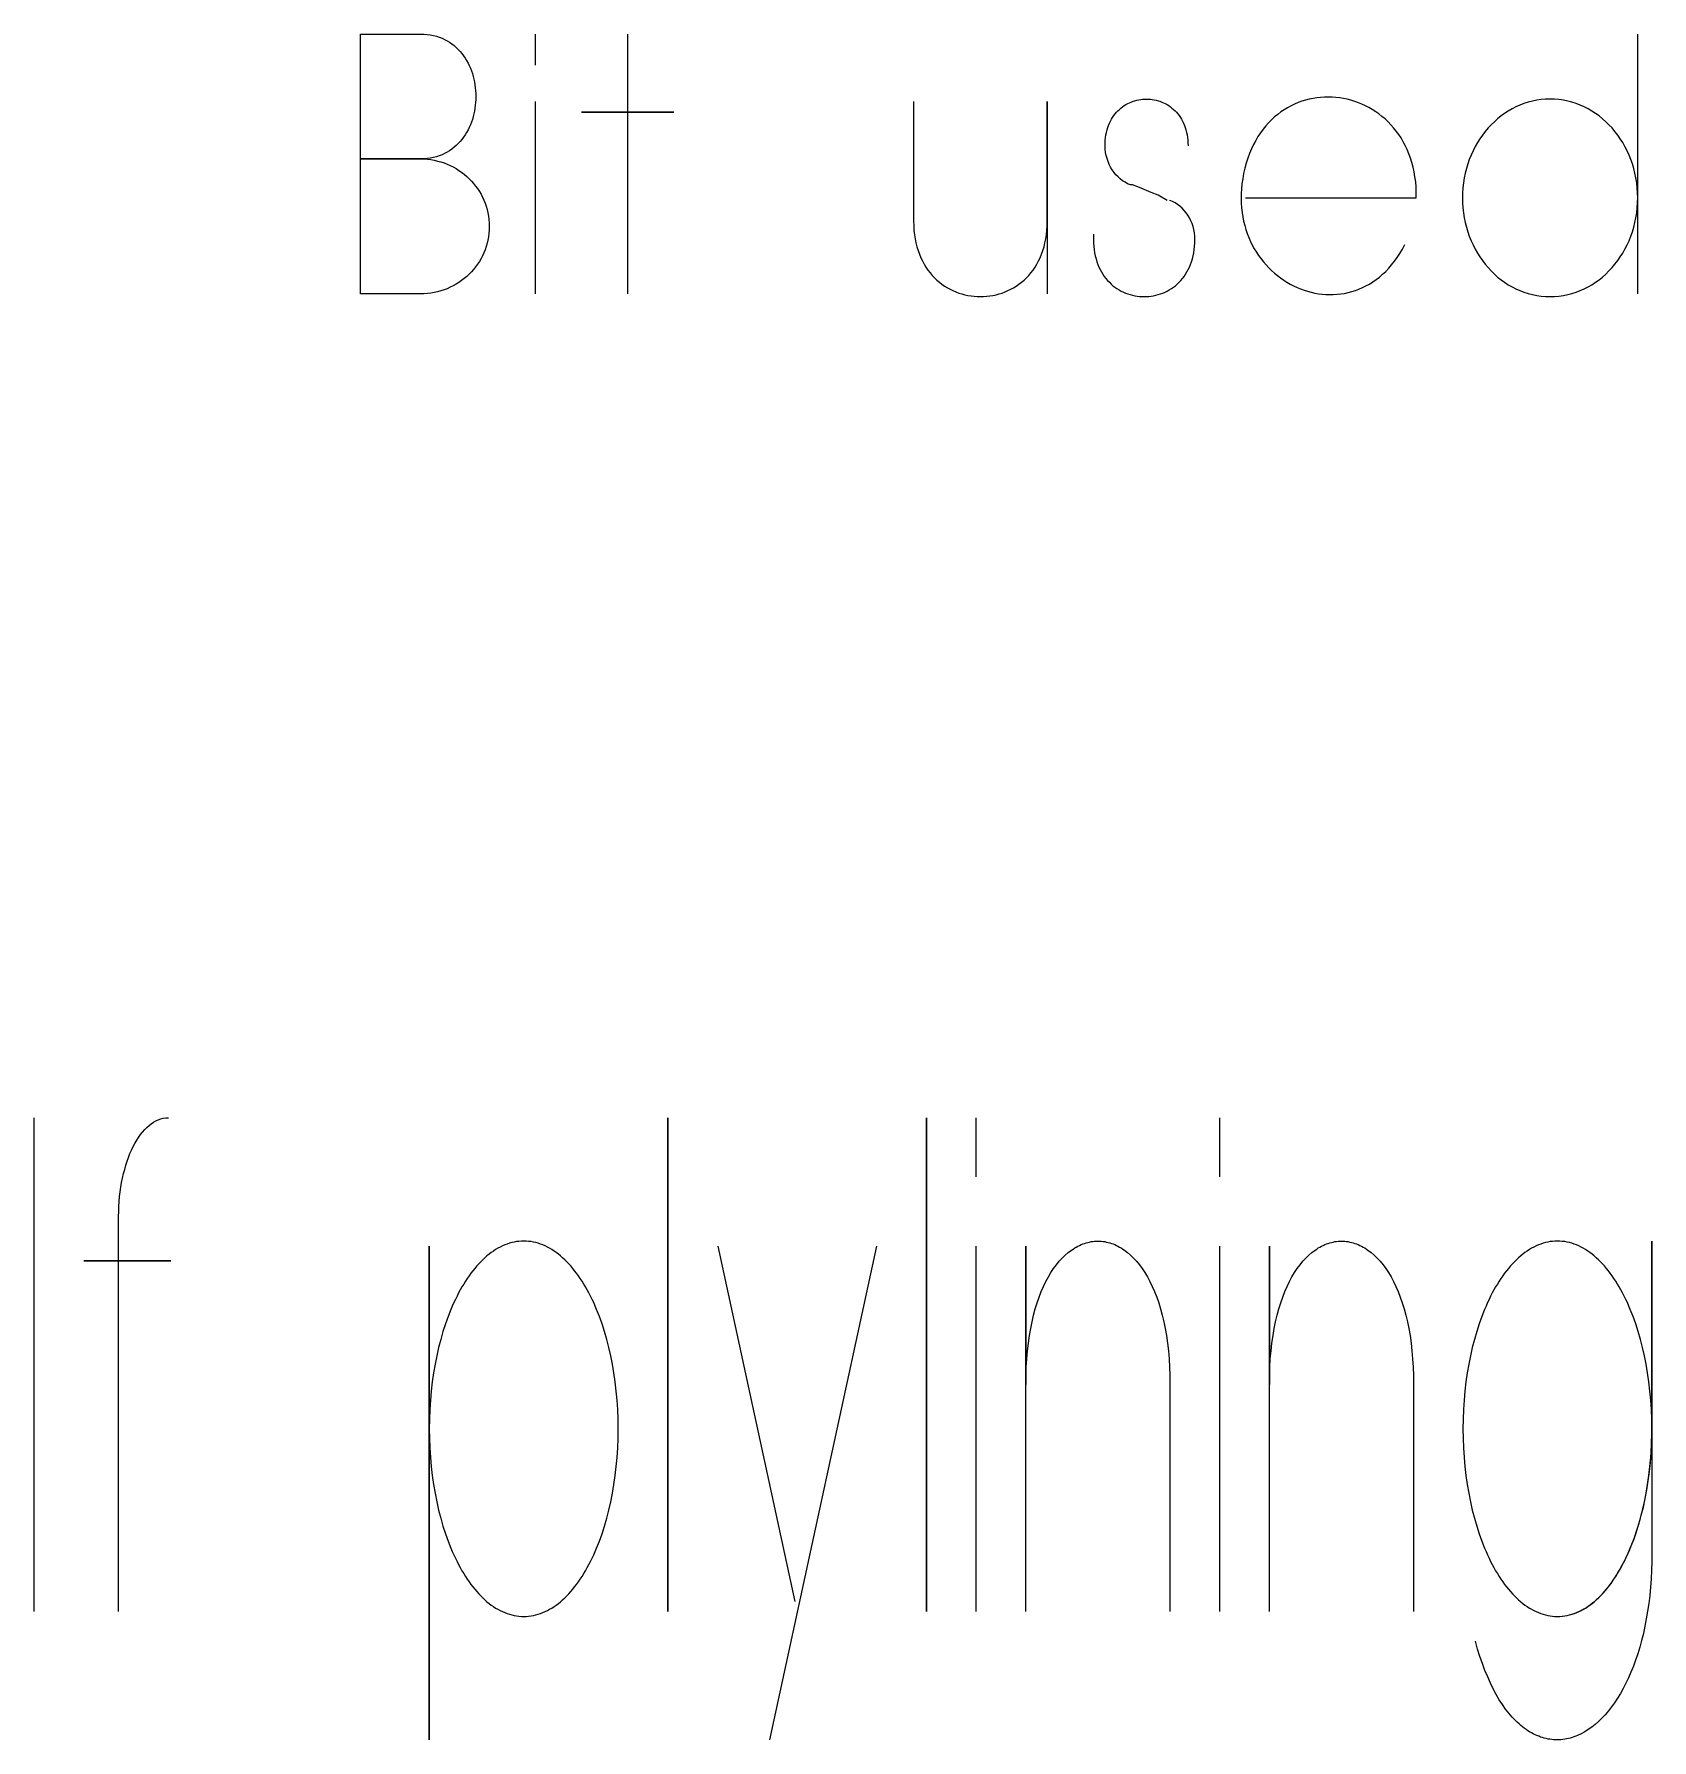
# Model space of a CAD drawing. Extents: x -841 to 6211, y -469 to 2808.
# Drawn here: x -777.2 to -590.5, y 2047.4 to 2244.3 of the extents above; entities that cross this region are included whole.
import ezdxf

# ---------------------------------------------------------------- set-up
doc = ezdxf.new("R2010")
doc.units = 0
doc.layers.add('T5_LOGOLAYER_21', color=18, linetype='CONTINUOUS')

msp = doc.modelspace()

# ---------------------------------------------------------------- linework, layer by layer
at = {"layer": 'T5_LOGOLAYER_21'}
for points in [[(-739.55, 2214.28), (-739.55, 2244.28), (-732.63, 2244.28), (-732.24, 2244.27), (-731.86, 2244.24), (-731.49, 2244.18), (-731.14, 2244.12), (-730.79, 2244.03), (-730.46, 2243.92), (-730.14, 2243.8), (-729.84, 2243.66), (-729.55, 2243.5), (-729.26, 2243.33), (-729, 2243.15), (-728.74, 2242.95), (-728.5, 2242.74), (-728.27, 2242.51), (-728.05, 2242.27), (-727.84, 2242.03), (-727.65, 2241.77), (-727.47, 2241.5), (-727.3, 2241.22), (-727.14, 2240.94), (-727, 2240.64), (-726.87, 2240.34), (-726.75, 2240.03), (-726.64, 2239.72), (-726.55, 2239.4), (-726.47, 2239.08), (-726.4, 2238.75), (-726.34, 2238.42), (-726.3, 2238.09), (-726.27, 2237.75), (-726.25, 2237.41), (-726.25, 2237.08), (-726.25, 2236.74), (-726.27, 2236.4), (-726.3, 2236.07), (-726.34, 2235.73), (-726.4, 2235.4), (-726.47, 2235.08), (-726.55, 2234.75), (-726.64, 2234.43), (-726.75, 2234.12), (-726.87, 2233.81), (-727, 2233.51), (-727.14, 2233.22), (-727.3, 2232.93), (-727.47, 2232.65), (-727.65, 2232.39), (-727.84, 2232.13), (-728.05, 2231.88), (-728.27, 2231.64), (-728.5, 2231.42), (-728.74, 2231.21), (-729, 2231.01), (-729.26, 2230.82), (-729.55, 2230.65), (-729.84, 2230.5), (-730.14, 2230.36), (-730.46, 2230.23), (-730.79, 2230.13), (-731.14, 2230.04), (-731.49, 2229.97), (-731.86, 2229.92), (-732.24, 2229.89), (-732.63, 2229.88), (-739.55, 2229.88), (-732.63, 2229.88), (-732.22, 2229.87), (-731.82, 2229.84), (-731.42, 2229.79), (-731.03, 2229.72), (-730.65, 2229.63), (-730.27, 2229.53), (-729.9, 2229.4), (-729.54, 2229.26), (-729.19, 2229.11), (-728.84, 2228.94), (-728.51, 2228.75), (-728.19, 2228.54), (-727.88, 2228.33), (-727.58, 2228.1), (-727.29, 2227.85), (-727.01, 2227.59), (-726.75, 2227.32), (-726.5, 2227.04), (-726.26, 2226.74), (-726.04, 2226.44), (-725.83, 2226.12), (-725.64, 2225.79), (-725.47, 2225.46), (-725.31, 2225.11), (-725.17, 2224.76), (-725.04, 2224.4), (-724.93, 2224.03), (-724.85, 2223.65), (-724.78, 2223.26), (-724.72, 2222.87), (-724.69, 2222.48), (-724.68, 2222.08), (-724.69, 2221.68), (-724.72, 2221.28), (-724.78, 2220.89), (-724.85, 2220.5), (-724.93, 2220.13), (-725.04, 2219.76), (-725.17, 2219.39), (-725.31, 2219.04), (-725.47, 2218.7), (-725.64, 2218.36), (-725.83, 2218.03), (-726.04, 2217.72), (-726.26, 2217.41), (-726.5, 2217.12), (-726.75, 2216.83), (-727.01, 2216.56), (-727.29, 2216.3), (-727.58, 2216.06), (-727.88, 2215.83), (-728.19, 2215.61), (-728.51, 2215.41), (-728.84, 2215.22), (-729.19, 2215.05), (-729.54, 2214.89), (-729.9, 2214.75), (-730.27, 2214.63), (-730.65, 2214.52), (-731.03, 2214.44), (-731.42, 2214.37), (-731.82, 2214.32), (-732.22, 2214.29), (-732.63, 2214.28)], [(-704.06, 2062.2), (-704.06, 2119.2)], [(-674.22, 2062.2), (-674.22, 2119.2)], [(-731.61, 2062.2), (-731.61, 2104.38), (-731.61, 2083.29), (-731.59, 2082.18), (-731.55, 2081.08), (-731.48, 2079.99), (-731.38, 2078.92), (-731.26, 2077.88), (-731.12, 2076.85), (-730.94, 2075.84), (-730.75, 2074.86), (-730.53, 2073.9), (-730.29, 2072.97), (-730.03, 2072.06), (-729.74, 2071.18), (-729.44, 2070.33), (-729.12, 2069.51), (-728.95, 2069.11), (-728.77, 2068.73), (-728.6, 2068.35), (-728.41, 2067.97), (-728.23, 2067.61), (-728.03, 2067.26), (-727.84, 2066.91), (-727.64, 2066.58), (-727.43, 2066.25), (-727.23, 2065.93), (-727.01, 2065.63), (-726.8, 2065.33), (-726.58, 2065.04), (-726.36, 2064.77), (-726.13, 2064.5), (-725.9, 2064.24), (-725.67, 2064), (-725.43, 2063.77), (-725.19, 2063.54), (-724.95, 2063.33), (-724.7, 2063.13), (-724.45, 2062.94), (-724.2, 2062.77), (-723.95, 2062.6), (-723.69, 2062.45), (-723.43, 2062.31), (-723.17, 2062.18), (-722.9, 2062.07), (-722.63, 2061.97), (-722.36, 2061.88), (-722.09, 2061.8), (-721.82, 2061.74), (-721.54, 2061.69), (-721.26, 2061.66), (-720.98, 2061.64), (-720.7, 2061.63), (-720.42, 2061.64), (-720.14, 2061.66), (-719.86, 2061.69), (-719.59, 2061.74), (-719.31, 2061.8), (-719.04, 2061.88), (-718.77, 2061.97), (-718.51, 2062.07), (-718.24, 2062.18), (-717.98, 2062.31), (-717.72, 2062.45), (-717.46, 2062.6), (-717.21, 2062.77), (-716.95, 2062.94), (-716.71, 2063.13), (-716.46, 2063.33), (-716.22, 2063.54), (-715.98, 2063.77), (-715.74, 2064), (-715.51, 2064.24), (-715.28, 2064.5), (-715.05, 2064.77), (-714.83, 2065.04), (-714.61, 2065.33), (-714.39, 2065.63), (-714.18, 2065.93), (-713.97, 2066.25), (-713.77, 2066.58), (-713.57, 2066.91), (-713.37, 2067.26), (-713.18, 2067.61), (-712.99, 2067.97), (-712.81, 2068.35), (-712.63, 2068.73), (-712.46, 2069.11), (-712.29, 2069.51), (-711.97, 2070.33), (-711.66, 2071.18), (-711.38, 2072.06), (-711.12, 2072.97), (-710.88, 2073.9), (-710.66, 2074.86), (-710.46, 2075.84), (-710.29, 2076.85), (-710.14, 2077.88), (-710.02, 2078.92), (-709.93, 2079.99), (-709.86, 2081.08), (-709.81, 2082.18), (-709.8, 2083.29), (-709.81, 2084.4), (-709.86, 2085.5), (-709.93, 2086.59), (-710.02, 2087.65), (-710.14, 2088.7), (-710.29, 2089.73), (-710.46, 2090.74), (-710.66, 2091.72), (-710.88, 2092.68), (-711.12, 2093.61), (-711.38, 2094.52), (-711.66, 2095.4), (-711.97, 2096.25), (-712.29, 2097.07), (-712.46, 2097.46), (-712.63, 2097.85), (-712.81, 2098.23), (-712.99, 2098.61), (-713.18, 2098.97), (-713.37, 2099.32), (-713.57, 2099.67), (-713.77, 2100), (-713.97, 2100.33), (-714.18, 2100.65), (-714.39, 2100.95), (-714.61, 2101.25), (-714.83, 2101.54), (-715.05, 2101.81), (-715.28, 2102.08), (-715.51, 2102.34), (-715.74, 2102.58), (-715.98, 2102.81), (-716.22, 2103.04), (-716.46, 2103.25), (-716.71, 2103.45), (-716.95, 2103.64), (-717.21, 2103.81), (-717.46, 2103.98), (-717.72, 2104.13), (-717.98, 2104.27), (-718.24, 2104.4), (-718.51, 2104.51), (-718.77, 2104.61), (-719.04, 2104.7), (-719.31, 2104.78), (-719.59, 2104.84), (-719.86, 2104.89), (-720.14, 2104.92), (-720.42, 2104.94), (-720.7, 2104.95), (-720.98, 2104.94), (-721.26, 2104.92), (-721.54, 2104.89), (-721.82, 2104.84), (-722.09, 2104.78), (-722.36, 2104.7), (-722.63, 2104.61), (-722.9, 2104.51), (-723.17, 2104.4), (-723.43, 2104.27), (-723.69, 2104.13), (-723.95, 2103.98), (-724.2, 2103.81), (-724.45, 2103.64), (-724.7, 2103.45), (-724.95, 2103.25), (-725.19, 2103.04), (-725.43, 2102.81), (-725.67, 2102.58), (-725.9, 2102.34), (-726.13, 2102.08), (-726.36, 2101.81), (-726.58, 2101.54), (-726.8, 2101.25), (-727.01, 2100.95), (-727.23, 2100.65), (-727.43, 2100.33), (-727.64, 2100), (-727.84, 2099.67), (-728.03, 2099.32), (-728.23, 2098.97), (-728.41, 2098.61), (-728.6, 2098.23), (-728.77, 2097.85), (-728.95, 2097.46), (-729.12, 2097.07), (-729.44, 2096.25), (-729.74, 2095.4), (-730.03, 2094.52), (-730.29, 2093.61), (-730.53, 2092.68), (-730.75, 2091.72), (-730.94, 2090.74), (-731.12, 2089.73), (-731.26, 2088.7), (-731.38, 2087.65), (-731.48, 2086.59), (-731.55, 2085.5), (-731.59, 2084.4), (-731.61, 2083.29), (-731.61, 2047.38)], [(-601.39, 2061.63), (-601.11, 2061.64), (-600.83, 2061.66), (-600.55, 2061.69), (-600.27, 2061.74), (-600, 2061.8), (-599.73, 2061.88), (-599.46, 2061.97), (-599.19, 2062.07), (-598.93, 2062.18), (-598.66, 2062.31), (-598.4, 2062.45), (-598.15, 2062.6), (-597.89, 2062.77), (-597.64, 2062.94), (-597.39, 2063.13), (-597.15, 2063.33), (-596.9, 2063.54), (-596.66, 2063.77), (-596.43, 2064), (-596.19, 2064.24), (-595.96, 2064.5), (-595.74, 2064.77), (-595.51, 2065.04), (-595.29, 2065.33), (-595.08, 2065.63), (-594.87, 2065.93), (-594.66, 2066.25), (-594.45, 2066.58), (-594.25, 2066.91), (-594.06, 2067.26), (-593.87, 2067.61), (-593.68, 2067.97), (-593.5, 2068.35), (-593.32, 2068.73), (-593.15, 2069.11), (-592.98, 2069.51), (-592.65, 2070.33), (-592.35, 2071.18), (-592.07, 2072.06), (-591.8, 2072.97), (-591.56, 2073.9), (-591.34, 2074.86), (-591.15, 2075.84), (-590.98, 2076.85), (-590.83, 2077.88), (-590.71, 2078.92), (-590.61, 2079.99), (-590.54, 2081.08), (-590.5, 2082.18), (-590.49, 2083.29), (-590.5, 2084.4), (-590.54, 2085.5), (-590.61, 2086.59), (-590.71, 2087.65), (-590.83, 2088.7), (-590.98, 2089.73), (-591.15, 2090.74), (-591.34, 2091.72), (-591.56, 2092.68), (-591.8, 2093.61), (-592.07, 2094.52), (-592.35, 2095.4), (-592.65, 2096.25), (-592.98, 2097.07), (-593.15, 2097.46), (-593.32, 2097.85), (-593.5, 2098.23), (-593.68, 2098.61), (-593.87, 2098.97), (-594.06, 2099.32), (-594.25, 2099.67), (-594.45, 2100), (-594.66, 2100.33), (-594.87, 2100.65), (-595.08, 2100.95), (-595.29, 2101.25), (-595.51, 2101.54), (-595.74, 2101.81), (-595.96, 2102.08), (-596.19, 2102.34), (-596.43, 2102.58), (-596.66, 2102.81), (-596.9, 2103.04), (-597.15, 2103.25), (-597.39, 2103.45), (-597.64, 2103.64), (-597.89, 2103.81), (-598.15, 2103.98), (-598.4, 2104.13), (-598.66, 2104.27), (-598.93, 2104.4), (-599.19, 2104.51), (-599.46, 2104.61), (-599.73, 2104.7), (-600, 2104.78), (-600.27, 2104.84), (-600.55, 2104.89), (-600.83, 2104.92), (-601.11, 2104.94), (-601.39, 2104.95), (-601.67, 2104.94), (-601.95, 2104.92), (-602.23, 2104.89), (-602.5, 2104.84), (-602.78, 2104.78), (-603.05, 2104.7), (-603.32, 2104.61), (-603.59, 2104.51), (-603.85, 2104.4), (-604.11, 2104.27), (-604.37, 2104.13), (-604.63, 2103.98), (-604.89, 2103.81), (-605.14, 2103.64), (-605.39, 2103.45), (-605.63, 2103.25), (-605.88, 2103.04), (-606.12, 2102.81), (-606.35, 2102.58), (-606.59, 2102.34), (-606.82, 2102.08), (-607.04, 2101.81), (-607.27, 2101.54), (-607.48, 2101.25), (-607.7, 2100.95), (-607.91, 2100.65), (-608.12, 2100.33), (-608.32, 2100), (-608.52, 2099.67), (-608.72, 2099.32), (-608.91, 2098.97), (-609.1, 2098.61), (-609.28, 2098.23), (-609.46, 2097.85), (-609.63, 2097.46), (-609.8, 2097.07), (-610.13, 2096.25), (-610.43, 2095.4), (-610.71, 2094.52), (-610.98, 2093.61), (-611.22, 2092.68), (-611.43, 2091.72), (-611.63, 2090.74), (-611.8, 2089.73), (-611.95, 2088.7), (-612.07, 2087.65), (-612.17, 2086.59), (-612.24, 2085.5), (-612.28, 2084.4), (-612.29, 2083.29), (-612.28, 2082.18), (-612.24, 2081.08), (-612.17, 2079.99), (-612.07, 2078.92), (-611.95, 2077.88), (-611.8, 2076.85), (-611.63, 2075.84), (-611.43, 2074.86), (-611.22, 2073.9), (-610.98, 2072.97), (-610.71, 2072.06), (-610.43, 2071.18), (-610.13, 2070.33), (-609.8, 2069.51), (-609.63, 2069.11), (-609.46, 2068.73), (-609.28, 2068.35), (-609.1, 2067.97), (-608.91, 2067.61), (-608.72, 2067.26), (-608.52, 2066.91), (-608.32, 2066.58), (-608.12, 2066.25), (-607.91, 2065.93), (-607.7, 2065.63), (-607.48, 2065.33), (-607.27, 2065.04), (-607.04, 2064.77), (-606.82, 2064.5), (-606.59, 2064.24), (-606.35, 2064), (-606.12, 2063.77), (-605.88, 2063.54), (-605.63, 2063.33), (-605.39, 2063.13), (-605.14, 2062.94), (-604.89, 2062.77), (-604.63, 2062.6), (-604.37, 2062.45), (-604.11, 2062.31), (-603.85, 2062.18), (-603.59, 2062.07), (-603.32, 2061.97), (-603.05, 2061.88), (-602.78, 2061.8), (-602.5, 2061.74), (-602.23, 2061.69), (-601.95, 2061.66), (-601.67, 2061.64)]]:
    msp.add_lwpolyline(points, close=True, dxfattribs=at)
for points in [[(-719.36, 2240.68), (-719.36, 2244.28)], [(-708.71, 2214.28), (-708.71, 2235.28), (-714.04, 2235.28), (-703.39, 2235.28), (-708.71, 2235.28), (-708.71, 2244.28)], [(-592.12, 2214.28), (-592.12, 2225.38), (-592.14, 2225.96), (-592.18, 2226.54), (-592.24, 2227.11), (-592.33, 2227.67), (-592.44, 2228.23), (-592.58, 2228.77), (-592.74, 2229.3), (-592.92, 2229.81), (-593.12, 2230.32), (-593.35, 2230.81), (-593.59, 2231.29), (-593.85, 2231.75), (-594.13, 2232.2), (-594.43, 2232.63), (-594.75, 2233.04), (-595.09, 2233.44), (-595.44, 2233.82), (-595.81, 2234.17), (-596.19, 2234.51), (-596.58, 2234.83), (-596.99, 2235.13), (-597.42, 2235.4), (-597.85, 2235.65), (-598.3, 2235.88), (-598.76, 2236.09), (-599.23, 2236.26), (-599.71, 2236.42), (-600.2, 2236.55), (-600.7, 2236.65), (-601.21, 2236.72), (-601.72, 2236.76), (-602.24, 2236.78), (-602.76, 2236.76), (-603.27, 2236.72), (-603.78, 2236.65), (-604.28, 2236.55), (-604.77, 2236.42), (-605.25, 2236.26), (-605.72, 2236.09), (-606.18, 2235.88), (-606.62, 2235.65), (-607.06, 2235.4), (-607.48, 2235.13), (-607.89, 2234.83), (-608.29, 2234.51), (-608.67, 2234.17), (-609.04, 2233.82), (-609.39, 2233.44), (-609.73, 2233.04), (-610.04, 2232.63), (-610.34, 2232.2), (-610.63, 2231.75), (-610.89, 2231.29), (-611.13, 2230.81), (-611.36, 2230.32), (-611.56, 2229.81), (-611.74, 2229.3), (-611.9, 2228.77), (-612.04, 2228.23), (-612.15, 2227.67), (-612.24, 2227.11), (-612.3, 2226.54), (-612.34, 2225.96), (-612.35, 2225.38), (-612.34, 2224.79), (-612.3, 2224.21), (-612.24, 2223.64), (-612.15, 2223.08), (-612.04, 2222.53), (-611.9, 2221.99), (-611.74, 2221.46), (-611.56, 2220.94), (-611.36, 2220.43), (-611.13, 2219.94), (-610.89, 2219.47), (-610.63, 2219), (-610.34, 2218.56), (-610.04, 2218.13), (-609.73, 2217.71), (-609.39, 2217.32), (-609.04, 2216.94), (-608.67, 2216.58), (-608.29, 2216.24), (-607.89, 2215.92), (-607.48, 2215.63), (-607.06, 2215.35), (-606.62, 2215.1), (-606.18, 2214.87), (-605.72, 2214.67), (-605.25, 2214.49), (-604.77, 2214.34), (-604.28, 2214.21), (-603.78, 2214.11), (-603.27, 2214.04), (-602.76, 2213.99), (-602.24, 2213.98), (-601.72, 2213.99), (-601.21, 2214.04), (-600.7, 2214.11), (-600.2, 2214.21), (-599.71, 2214.34), (-599.23, 2214.49), (-598.76, 2214.67), (-598.3, 2214.87), (-597.85, 2215.1), (-597.42, 2215.35), (-596.99, 2215.63), (-596.58, 2215.92), (-596.19, 2216.24), (-595.81, 2216.58), (-595.44, 2216.94), (-595.09, 2217.32), (-594.75, 2217.71), (-594.43, 2218.13), (-594.13, 2218.56), (-593.85, 2219), (-593.59, 2219.47), (-593.35, 2219.94), (-593.12, 2220.43), (-592.92, 2220.94), (-592.74, 2221.46), (-592.58, 2221.99), (-592.44, 2222.53), (-592.33, 2223.08), (-592.24, 2223.64), (-592.18, 2224.21), (-592.14, 2224.79), (-592.12, 2225.38), (-592.12, 2244.28)], [(-646.43, 2225.08), (-647.49, 2225.68), (-648.29, 2225.98), (-649.62, 2226.58), (-650.42, 2226.88), (-650.68, 2226.88), (-651, 2227.01), (-651.3, 2227.18), (-651.59, 2227.36), (-651.86, 2227.57), (-652.11, 2227.8), (-652.35, 2228.05), (-652.57, 2228.32), (-652.77, 2228.61), (-652.96, 2228.91), (-653.12, 2229.23), (-653.26, 2229.56), (-653.38, 2229.91), (-653.47, 2230.26), (-653.54, 2230.62), (-653.59, 2231), (-653.61, 2231.38), (-653.61, 2231.71), (-653.59, 2232.03), (-653.55, 2232.34), (-653.51, 2232.64), (-653.45, 2232.93), (-653.38, 2233.21), (-653.29, 2233.48), (-653.2, 2233.74), (-653.1, 2233.99), (-652.98, 2234.22), (-652.86, 2234.45), (-652.73, 2234.67), (-652.59, 2234.87), (-652.44, 2235.07), (-652.28, 2235.25), (-652.12, 2235.43), (-651.94, 2235.59), (-651.77, 2235.74), (-651.58, 2235.89), (-651.39, 2236.02), (-651.19, 2236.14), (-650.99, 2236.25), (-650.79, 2236.35), (-650.58, 2236.44), (-650.37, 2236.52), (-650.15, 2236.59), (-649.94, 2236.65), (-649.72, 2236.69), (-649.49, 2236.73), (-649.27, 2236.76), (-649.05, 2236.77), (-648.82, 2236.78), (-648.6, 2236.77), (-648.37, 2236.76), (-648.15, 2236.73), (-647.93, 2236.69), (-647.71, 2236.65), (-647.49, 2236.59), (-647.27, 2236.52), (-647.06, 2236.44), (-646.85, 2236.35), (-646.65, 2236.25), (-646.45, 2236.14), (-646.25, 2236.02), (-646.06, 2235.89), (-645.88, 2235.74), (-645.7, 2235.59), (-645.53, 2235.43), (-645.36, 2235.25), (-645.21, 2235.07), (-645.06, 2234.87), (-644.91, 2234.67), (-644.78, 2234.45), (-644.66, 2234.22), (-644.55, 2233.99), (-644.44, 2233.74), (-644.35, 2233.48), (-644.27, 2233.21), (-644.2, 2232.93), (-644.14, 2232.64), (-644.09, 2232.34), (-644.06, 2232.03), (-644.04, 2231.71), (-644.03, 2231.38)], [(-637.38, 2225.38), (-617.68, 2225.38), (-617.68, 2226.01), (-617.7, 2226.63), (-617.75, 2227.23), (-617.83, 2227.81), (-617.93, 2228.38), (-618.05, 2228.93), (-618.19, 2229.46), (-618.35, 2229.97), (-618.53, 2230.47), (-618.73, 2230.95), (-618.95, 2231.41), (-619.19, 2231.86), (-619.44, 2232.29), (-619.71, 2232.7), (-620, 2233.09), (-620.3, 2233.46), (-620.61, 2233.82), (-620.94, 2234.16), (-621.28, 2234.48), (-621.64, 2234.78), (-622, 2235.06), (-622.37, 2235.32), (-622.76, 2235.57), (-623.15, 2235.79), (-623.55, 2236), (-623.96, 2236.19), (-624.37, 2236.36), (-624.79, 2236.51), (-625.22, 2236.64), (-625.65, 2236.75), (-626.08, 2236.84), (-626.52, 2236.91), (-626.96, 2236.96), (-627.4, 2236.99), (-627.84, 2237.01), (-628.28, 2237), (-628.72, 2236.97), (-629.16, 2236.92), (-629.6, 2236.85), (-630.03, 2236.76), (-630.46, 2236.65), (-630.89, 2236.52), (-631.31, 2236.37), (-631.72, 2236.19), (-632.13, 2236), (-632.53, 2235.78), (-632.92, 2235.55), (-633.3, 2235.29), (-633.68, 2235.01), (-634.04, 2234.71), (-634.39, 2234.39), (-634.73, 2234.04), (-635.06, 2233.68), (-635.37, 2233.29), (-635.67, 2232.88), (-635.96, 2232.45), (-636.22, 2231.99), (-636.48, 2231.52), (-636.71, 2231.02), (-636.93, 2230.49), (-637.13, 2229.95), (-637.31, 2229.38), (-637.47, 2228.79), (-637.61, 2228.18), (-637.71, 2227.58), (-637.8, 2227), (-637.85, 2226.42), (-637.89, 2225.86), (-637.9, 2225.3), (-637.88, 2224.76), (-637.85, 2224.22), (-637.79, 2223.7), (-637.71, 2223.18), (-637.61, 2222.68), (-637.49, 2222.19), (-637.35, 2221.71), (-637.19, 2221.25), (-637.01, 2220.79), (-636.82, 2220.35), (-636.61, 2219.92), (-636.38, 2219.5), (-636.14, 2219.1), (-635.88, 2218.71), (-635.6, 2218.34), (-635.32, 2217.98), (-635.02, 2217.63), (-634.71, 2217.3), (-634.38, 2216.99), (-634.05, 2216.69), (-633.7, 2216.4), (-633.35, 2216.13), (-632.98, 2215.88), (-632.61, 2215.64), (-632.23, 2215.43), (-631.84, 2215.22), (-631.44, 2215.04), (-631.04, 2214.87), (-630.64, 2214.72), (-630.22, 2214.59), (-629.81, 2214.48), (-629.39, 2214.39), (-628.97, 2214.31), (-628.54, 2214.26), (-628.11, 2214.22), (-627.69, 2214.21), (-627.26, 2214.21), (-626.83, 2214.24), (-626.4, 2214.28), (-625.98, 2214.35), (-625.55, 2214.44), (-625.13, 2214.55), (-624.71, 2214.68), (-624.3, 2214.83), (-623.89, 2215.01), (-623.49, 2215.21), (-623.09, 2215.43), (-622.7, 2215.67), (-622.32, 2215.94), (-621.94, 2216.23), (-621.57, 2216.55), (-621.21, 2216.89), (-620.86, 2217.25), (-620.53, 2217.64), (-620.2, 2218.06), (-619.88, 2218.5), (-619.58, 2218.97), (-619.29, 2219.46), (-619.01, 2219.98)], [(-719.36, 2214.28), (-719.36, 2236.48)], [(-675.71, 2236.48), (-675.71, 2222.68), (-675.69, 2222.14), (-675.66, 2221.62), (-675.61, 2221.12), (-675.53, 2220.64), (-675.44, 2220.17), (-675.32, 2219.72), (-675.19, 2219.29), (-675.04, 2218.87), (-674.88, 2218.47), (-674.69, 2218.09), (-674.49, 2217.72), (-674.28, 2217.38), (-674.05, 2217.04), (-673.81, 2216.73), (-673.56, 2216.43), (-673.29, 2216.15), (-673.02, 2215.89), (-672.73, 2215.64), (-672.43, 2215.41), (-672.13, 2215.2), (-671.81, 2215), (-671.49, 2214.83), (-671.16, 2214.67), (-670.82, 2214.52), (-670.48, 2214.39), (-670.13, 2214.28), (-669.78, 2214.19), (-669.43, 2214.11), (-669.07, 2214.05), (-668.71, 2214.01), (-668.35, 2213.99), (-667.99, 2213.98), (-667.62, 2213.99), (-667.26, 2214.01), (-666.9, 2214.05), (-666.55, 2214.11), (-666.19, 2214.19), (-665.84, 2214.28), (-665.49, 2214.39), (-665.15, 2214.52), (-664.82, 2214.67), (-664.49, 2214.83), (-664.16, 2215), (-663.85, 2215.2), (-663.54, 2215.41), (-663.24, 2215.64), (-662.96, 2215.89), (-662.68, 2216.15), (-662.41, 2216.43), (-662.16, 2216.73), (-661.92, 2217.04), (-661.69, 2217.38), (-661.48, 2217.72), (-661.28, 2218.09), (-661.1, 2218.47), (-660.93, 2218.87), (-660.78, 2219.29), (-660.65, 2219.72), (-660.54, 2220.17), (-660.44, 2220.64), (-660.37, 2221.12), (-660.31, 2221.62), (-660.28, 2222.14), (-660.27, 2222.68), (-660.27, 2236.48), (-660.27, 2214.28)], [(-654.94, 2221.18), (-654.94, 2220.58), (-654.94, 2220.17), (-654.91, 2219.78), (-654.87, 2219.4), (-654.81, 2219.03), (-654.74, 2218.68), (-654.65, 2218.33), (-654.55, 2218.01), (-654.44, 2217.69), (-654.31, 2217.39), (-654.18, 2217.1), (-654.02, 2216.82), (-653.86, 2216.55), (-653.69, 2216.3), (-653.51, 2216.07), (-653.32, 2215.84), (-653.11, 2215.63), (-652.9, 2215.43), (-652.69, 2215.24), (-652.46, 2215.07), (-652.23, 2214.9), (-651.99, 2214.76), (-651.74, 2214.62), (-651.49, 2214.5), (-651.24, 2214.39), (-650.98, 2214.29), (-650.72, 2214.21), (-650.45, 2214.14), (-650.18, 2214.08), (-649.91, 2214.03), (-649.64, 2214), (-649.36, 2213.98), (-649.09, 2213.98), (-648.81, 2213.98), (-648.54, 2214), (-648.27, 2214.03), (-648, 2214.08), (-647.73, 2214.14), (-647.46, 2214.21), (-647.2, 2214.29), (-646.94, 2214.39), (-646.68, 2214.5), (-646.43, 2214.62), (-646.19, 2214.76), (-645.95, 2214.9), (-645.72, 2215.07), (-645.49, 2215.24), (-645.27, 2215.43), (-645.06, 2215.63), (-644.86, 2215.84), (-644.67, 2216.07), (-644.48, 2216.3), (-644.31, 2216.55), (-644.15, 2216.82), (-644, 2217.1), (-643.86, 2217.39), (-643.73, 2217.69), (-643.62, 2218.01), (-643.52, 2218.33), (-643.43, 2218.68), (-643.36, 2219.03), (-643.31, 2219.4), (-643.27, 2219.78), (-643.24, 2220.17), (-643.23, 2220.58), (-643.24, 2220.96), (-643.28, 2221.34), (-643.35, 2221.71), (-643.44, 2222.06), (-643.56, 2222.41), (-643.69, 2222.74), (-643.86, 2223.07), (-644.04, 2223.37), (-644.24, 2223.66), (-644.46, 2223.93), (-644.71, 2224.18), (-644.96, 2224.4), (-645.24, 2224.61), (-645.53, 2224.79), (-645.68, 2224.87), (-645.84, 2224.95), (-646, 2225.02), (-646.16, 2225.08)], [(-777.22, 2062.2), (-777.22, 2119.2)], [(-767.47, 2062.2), (-767.47, 2102.67), (-771.49, 2102.67), (-761.44, 2102.67), (-767.47, 2102.67), (-767.47, 2107.8), (-767.46, 2108.39), (-767.44, 2108.96), (-767.4, 2109.53), (-767.35, 2110.1), (-767.29, 2110.65), (-767.21, 2111.19), (-767.12, 2111.72), (-767.02, 2112.23), (-766.9, 2112.74), (-766.77, 2113.23), (-766.64, 2113.71), (-766.49, 2114.17), (-766.33, 2114.62), (-766.16, 2115.05), (-765.98, 2115.46), (-765.79, 2115.86), (-765.59, 2116.23), (-765.38, 2116.59), (-765.16, 2116.93), (-764.94, 2117.25), (-764.7, 2117.54), (-764.46, 2117.82), (-764.22, 2118.07), (-763.96, 2118.3), (-763.7, 2118.5), (-763.44, 2118.68), (-763.16, 2118.84), (-762.89, 2118.97), (-762.6, 2119.07), (-762.32, 2119.14), (-762.03, 2119.18), (-761.73, 2119.2)], [(-668.49, 2112.36), (-668.49, 2119.2)], [(-640.37, 2112.36), (-640.37, 2119.2)], [(-662.75, 2062.2), (-662.75, 2104.38), (-662.75, 2088.42), (-662.74, 2089.44), (-662.7, 2090.42), (-662.64, 2091.37), (-662.56, 2092.29), (-662.46, 2093.18), (-662.34, 2094.04), (-662.19, 2094.86), (-662.03, 2095.65), (-661.85, 2096.41), (-661.66, 2097.14), (-661.44, 2097.83), (-661.21, 2098.49), (-660.97, 2099.12), (-660.71, 2099.72), (-660.43, 2100.28), (-660.15, 2100.82), (-659.85, 2101.32), (-659.54, 2101.79), (-659.22, 2102.22), (-658.89, 2102.63), (-658.55, 2103), (-658.2, 2103.34), (-657.85, 2103.64), (-657.48, 2103.92), (-657.3, 2104.04), (-657.11, 2104.16), (-656.93, 2104.27), (-656.74, 2104.37), (-656.55, 2104.46), (-656.36, 2104.55), (-656.17, 2104.62), (-655.98, 2104.69), (-655.79, 2104.75), (-655.59, 2104.8), (-655.4, 2104.85), (-655.21, 2104.89), (-655.01, 2104.91), (-654.82, 2104.93), (-654.62, 2104.95), (-654.43, 2104.95), (-654.23, 2104.95), (-654.04, 2104.93), (-653.84, 2104.91), (-653.65, 2104.89), (-653.46, 2104.85), (-653.26, 2104.8), (-653.07, 2104.75), (-652.88, 2104.69), (-652.68, 2104.62), (-652.49, 2104.55), (-652.3, 2104.46), (-652.12, 2104.37), (-651.93, 2104.27), (-651.74, 2104.16), (-651.56, 2104.04), (-651.37, 2103.92), (-651.01, 2103.64), (-650.66, 2103.34), (-650.31, 2103), (-649.97, 2102.63), (-649.64, 2102.22), (-649.32, 2101.79), (-649.01, 2101.32), (-648.71, 2100.82), (-648.42, 2100.28), (-648.15, 2099.72), (-647.89, 2099.12), (-647.64, 2098.49), (-647.41, 2097.83), (-647.2, 2097.14), (-647, 2096.41), (-646.82, 2095.65), (-646.66, 2094.86), (-646.52, 2094.04), (-646.4, 2093.18), (-646.29, 2092.29), (-646.21, 2091.37), (-646.16, 2090.42), (-646.12, 2089.44), (-646.11, 2088.42), (-646.11, 2062.2)], [(-634.63, 2062.2), (-634.63, 2104.38), (-634.63, 2088.42), (-634.62, 2089.44), (-634.58, 2090.42), (-634.53, 2091.37), (-634.44, 2092.29), (-634.34, 2093.18), (-634.22, 2094.04), (-634.08, 2094.86), (-633.92, 2095.65), (-633.74, 2096.41), (-633.54, 2097.14), (-633.33, 2097.83), (-633.1, 2098.49), (-632.85, 2099.12), (-632.59, 2099.72), (-632.32, 2100.28), (-632.03, 2100.82), (-631.73, 2101.32), (-631.42, 2101.79), (-631.1, 2102.22), (-630.77, 2102.63), (-630.43, 2103), (-630.08, 2103.34), (-629.73, 2103.64), (-629.37, 2103.92), (-629.18, 2104.04), (-629, 2104.16), (-628.81, 2104.27), (-628.62, 2104.37), (-628.44, 2104.46), (-628.25, 2104.55), (-628.06, 2104.62), (-627.86, 2104.69), (-627.67, 2104.75), (-627.48, 2104.8), (-627.28, 2104.85), (-627.09, 2104.89), (-626.9, 2104.91), (-626.7, 2104.93), (-626.51, 2104.95), (-626.31, 2104.95), (-626.12, 2104.95), (-625.92, 2104.93), (-625.73, 2104.91), (-625.53, 2104.89), (-625.34, 2104.85), (-625.14, 2104.8), (-624.95, 2104.75), (-624.76, 2104.69), (-624.57, 2104.62), (-624.38, 2104.55), (-624.19, 2104.46), (-624, 2104.37), (-623.81, 2104.27), (-623.63, 2104.16), (-623.44, 2104.04), (-623.26, 2103.92), (-622.89, 2103.64), (-622.54, 2103.34), (-622.19, 2103), (-621.85, 2102.63), (-621.52, 2102.22), (-621.2, 2101.79), (-620.89, 2101.32), (-620.59, 2100.82), (-620.31, 2100.28), (-620.03, 2099.72), (-619.77, 2099.12), (-619.53, 2098.49), (-619.3, 2097.83), (-619.08, 2097.14), (-618.89, 2096.41), (-618.71, 2095.65), (-618.54, 2094.86), (-618.4, 2094.04), (-618.28, 2093.18), (-618.18, 2092.29), (-618.1, 2091.37), (-618.04, 2090.42), (-618, 2089.44), (-617.99, 2088.42), (-617.99, 2062.2)], [(-601.39, 2061.63), (-601.1, 2061.64), (-600.82, 2061.66), (-600.53, 2061.7), (-600.25, 2061.75), (-599.98, 2061.81), (-599.7, 2061.89), (-599.43, 2061.98), (-599.15, 2062.09), (-598.88, 2062.2), (-598.62, 2062.34), (-598.35, 2062.48), (-598.09, 2062.64), (-597.83, 2062.81), (-597.58, 2062.99), (-597.33, 2063.19), (-597.08, 2063.39), (-596.83, 2063.61), (-596.59, 2063.84), (-596.35, 2064.08), (-596.11, 2064.33), (-595.88, 2064.6), (-595.65, 2064.87), (-595.42, 2065.16), (-595.2, 2065.45), (-594.99, 2065.76), (-594.77, 2066.08), (-594.56, 2066.4), (-594.36, 2066.74), (-594.16, 2067.08), (-593.96, 2067.44), (-593.77, 2067.8), (-593.58, 2068.18), (-593.4, 2068.56), (-593.22, 2068.95), (-593.04, 2069.35), (-592.87, 2069.76), (-592.71, 2070.18), (-592.55, 2070.6), (-592.25, 2071.47), (-591.97, 2072.38), (-591.71, 2073.31), (-591.47, 2074.26), (-591.26, 2075.25), (-591.07, 2076.26), (-590.91, 2077.29), (-590.77, 2078.34), (-590.66, 2079.41), (-590.57, 2080.5), (-590.52, 2081.6), (-590.49, 2082.72), (-590.49, 2083.86), (-590.49, 2104.95), (-590.49, 2069.04), (-590.49, 2068), (-590.52, 2066.98), (-590.58, 2065.98), (-590.65, 2065.01), (-590.74, 2064.06), (-590.85, 2063.13), (-590.98, 2062.23), (-591.13, 2061.35), (-591.29, 2060.49), (-591.47, 2059.66), (-591.67, 2058.85), (-591.89, 2058.07), (-592.12, 2057.31), (-592.36, 2056.58), (-592.62, 2055.87), (-592.9, 2055.19), (-593.18, 2054.54), (-593.48, 2053.91), (-593.79, 2053.31), (-594.11, 2052.73), (-594.44, 2052.19), (-594.79, 2051.67), (-595.14, 2051.18), (-595.5, 2050.72), (-595.87, 2050.29), (-596.25, 2049.88), (-596.63, 2049.51), (-597.03, 2049.16), (-597.42, 2048.84), (-597.83, 2048.56), (-598.24, 2048.3), (-598.65, 2048.08), (-599.07, 2047.88), (-599.28, 2047.8), (-599.49, 2047.72), (-599.7, 2047.65), (-599.91, 2047.59), (-600.13, 2047.54), (-600.34, 2047.49), (-600.55, 2047.45), (-600.77, 2047.42), (-600.98, 2047.4), (-601.2, 2047.39), (-601.41, 2047.38), (-601.63, 2047.39), (-601.84, 2047.4), (-602.05, 2047.42), (-602.27, 2047.45), (-602.48, 2047.48), (-602.7, 2047.53), (-602.91, 2047.58), (-603.12, 2047.64), (-603.34, 2047.71), (-603.55, 2047.79), (-603.76, 2047.88), (-603.97, 2047.97), (-604.18, 2048.07), (-604.39, 2048.19), (-604.6, 2048.31), (-604.8, 2048.44), (-605.01, 2048.58), (-605.21, 2048.73), (-605.42, 2048.88), (-605.62, 2049.05), (-605.82, 2049.22), (-606.02, 2049.41), (-606.22, 2049.6), (-606.61, 2050.01), (-606.99, 2050.46), (-607.37, 2050.94), (-607.74, 2051.47), (-608.1, 2052.02), (-608.45, 2052.62), (-608.79, 2053.26), (-609.12, 2053.93), (-609.44, 2054.64), (-609.75, 2055.39), (-610.05, 2056.18), (-610.33, 2057), (-610.6, 2057.87), (-610.86, 2058.78)], [(-698.32, 2104.38), (-689.43, 2063.34)], [(-692.3, 2047.38), (-679.96, 2104.38)], [(-668.49, 2062.2), (-668.49, 2104.38)], [(-640.37, 2062.2), (-640.37, 2104.38)]]:
    msp.add_lwpolyline(points, dxfattribs=at)

doc.saveas('drawing.dxf')
